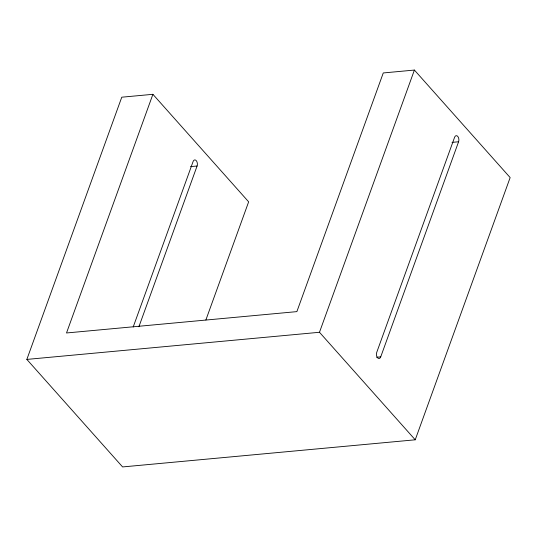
<?xml version="1.0" encoding="UTF-8"?>
<svg xmlns="http://www.w3.org/2000/svg" width="537" height="537" viewBox="0 0 537 537"><rect width="100%" height="100%" fill="white"/><g stroke="black" fill="none" stroke-linecap="round" stroke-linejoin="round"><path stroke-width="0.81" d="M152.904 94.311L66.507 332.974L296.874 311.621L383.27 72.951L414.403 70.065L510.15 177.586L415.229 439.803L122.597 466.935L26.85 359.414L121.771 97.197L152.904 94.311L248.651 201.831L205.879 319.978M133.196 326.999L193.098 161.53A3.866 2.276 84.7 0 1 196.227 160.63A3.866 2.276 84.7 0 1 197.086 166.014L138.895 326.751M415.229 439.803L319.481 332.282L414.403 70.065M380.72 356.883L458.585 141.768A3.866 2.276 84.7 0 0 457.732 136.391A3.866 2.276 84.7 0 0 454.597 137.291L376.726 352.4A3.866 2.276 84.7 0 0 377.585 357.783A3.866 2.276 84.7 0 0 380.72 356.883L376.625 357.259M190.534 166.618L197.086 166.014M452.033 142.379L458.585 141.768M26.85 359.414L319.481 332.282"/></g></svg>
